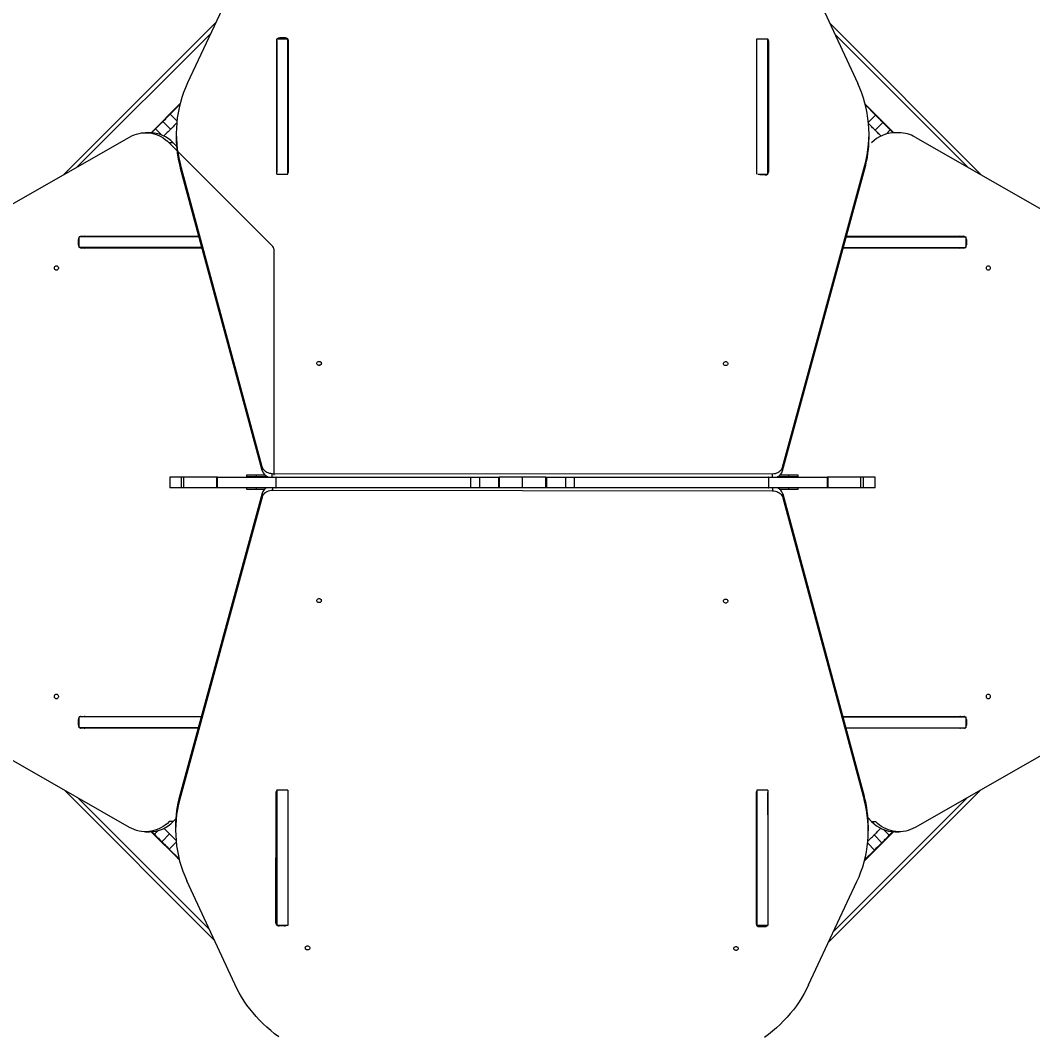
# Model space of a CAD drawing. Header units: millimetres. Extents: x -6332 to 8932, y -6739 to 7096.
# Drawn here: x 150 to 2093, y 2290 to 4236 of the extents above; entities that cross this region are included whole.
import ezdxf

# ---------------------------------------------------------------- set-up
doc = ezdxf.new("R2010")
doc.units = ezdxf.units.MM
for name, color, linetype in [('DIKOM_ОБЪЕКТ', 7, 'Continuous'), ('DIKOM_РАЗМЕР_ЗОНА', 7, 'Continuous'), ('DIKOM_РАЗМЕР_ОБЪЕКТА', 7, 'Continuous')]:
    doc.layers.add(name, color=color, linetype=linetype)
doc.styles.add('style1', font='arial.ttf', dxfattribs={"width": 0.8})
doc.dimstyles.new('1-50', dxfattribs={"dimtxt": 300, "dimasz": 200, "dimexe": 100, "dimexo": 0, "dimgap": 100, "dimtad": 1, "dimtxsty": 'style1', "dimcen": 200, "dimclrd": 7, "dimclre": 7, "dimclrt": 7, "dimadec": 1, "dimazin": 2, "dimtfac": 1, "dimtmove": 0, "dimatfit": 2, "dimfxl": 0, "dimlwd": 25, "dimlwe": 18, "dimarcsym": 0})

# ---------------------------------------------------------------- blocks, each defined once
blk = doc.blocks.new('*D9')
at = {"layer": 'Defpoints', "color": 0, "transparency": 16777216}
for p in [(777.2, 5594), (-4228.7, -3389.8), (7301.7, -3389.8)]:
    blk.add_point(p, dxfattribs=at)
at = {"layer": 'DIKOM_РАЗМЕР_ОБЪЕКТА', "color": 7, "lineweight": 18, "transparency": 16777216}
for p, q in [((777.2, 5594), (7401.7, 5594)), ((-4228.7, -3389.8), (7401.7, -3389.8))]:
    blk.add_line(p, q, dxfattribs=at)
at = {"layer": 'DIKOM_РАЗМЕР_ОБЪЕКТА', "color": 7, "lineweight": 25, "transparency": 16777216}
blk.add_line((7301.7, 5394), (7301.7, -3189.8), dxfattribs=at)
at = {"layer": 'DIKOM_РАЗМЕР_ОБЪЕКТА', "color": 7, "transparency": 16777216}
for points in [[(7268.4, 5394), (7335.1, 5394), (7301.7, 5594)], [(7268.4, -3189.8), (7335.1, -3189.8), (7301.7, -3389.8)]]:
    blk.add_solid(points, dxfattribs=at)
at = {"layer": 'DIKOM_РАЗМЕР_ОБЪЕКТА', "color": 7, "transparency": 16777216, "insert": (7048.6, 1153.7), "char_height": 300, "attachment_point": 5, "rotation": 90, "style": 'style1'}
blk.add_mtext('9000', dxfattribs=at)
blk = doc.blocks.new('*D10')
at = {"layer": 'Defpoints', "color": 0, "transparency": 16777216}
for p in [(4034.8, 3636.6), (-4490.8, -1960.5), (4034.8, -5533.4)]:
    blk.add_point(p, dxfattribs=at)
at = {"layer": 'DIKOM_РАЗМЕР_ОБЪЕКТА', "color": 7, "lineweight": 18, "transparency": 16777216}
for p, q in [((4034.8, 3636.6), (4034.8, -5633.4)), ((-4490.8, -1960.5), (-4490.8, -5633.4))]:
    blk.add_line(p, q, dxfattribs=at)
at = {"layer": 'DIKOM_РАЗМЕР_ОБЪЕКТА', "color": 7, "lineweight": 25, "transparency": 16777216}
blk.add_line((-4290.8, -5533.4), (3834.8, -5533.4), dxfattribs=at)
at = {"layer": 'DIKOM_РАЗМЕР_ОБЪЕКТА', "color": 7, "transparency": 16777216}
for points in [[(-4290.8, -5500.1), (-4290.8, -5566.7), (-4490.8, -5533.4)], [(3834.8, -5500.1), (3834.8, -5566.7), (4034.8, -5533.4)]]:
    blk.add_solid(points, dxfattribs=at)
at = {"layer": 'DIKOM_РАЗМЕР_ОБЪЕКТА', "color": 7, "transparency": 16777216, "insert": (308, -5280.2), "char_height": 300, "attachment_point": 5, "style": 'style1'}
blk.add_mtext('8500', dxfattribs=at)
blk = doc.blocks.new('*D11')
at = {"layer": 'Defpoints', "color": 0, "transparency": 16777216}
for p in [(1114.3, 7096.4), (-4349.6, -4627.3), (8831.8, -4627.3)]:
    blk.add_point(p, dxfattribs=at)
at = {"layer": 'DIKOM_РАЗМЕР_ЗОНА', "color": 7, "lineweight": 18, "transparency": 16777216}
for p, q in [((1114.3, 7096.4), (8931.8, 7096.4)), ((-4349.6, -4627.3), (8931.8, -4627.3))]:
    blk.add_line(p, q, dxfattribs=at)
at = {"layer": 'DIKOM_РАЗМЕР_ЗОНА', "color": 7, "lineweight": 25, "transparency": 16777216}
blk.add_line((8831.8, 6896.4), (8831.8, -4427.3), dxfattribs=at)
at = {"layer": 'DIKOM_РАЗМЕР_ЗОНА', "color": 7, "transparency": 16777216}
for points in [[(8798.4, 6896.4), (8865.1, 6896.4), (8831.8, 7096.4)], [(8798.4, -4427.3), (8865.1, -4427.3), (8831.8, -4627.3)]]:
    blk.add_solid(points, dxfattribs=at)
at = {"layer": 'DIKOM_РАЗМЕР_ЗОНА', "color": 7, "transparency": 16777216, "insert": (8578.6, 1308.2), "char_height": 300, "attachment_point": 5, "rotation": 90, "style": 'style1'}
blk.add_mtext('11750', dxfattribs=at)
blk = doc.blocks.new('*D12')
at = {"layer": 'Defpoints', "color": 0, "transparency": 16777216}
for p in [(6134.4, 3354.9), (-6332, -2644.9), (6134.4, -6639)]:
    blk.add_point(p, dxfattribs=at)
at = {"layer": 'DIKOM_РАЗМЕР_ЗОНА', "color": 7, "lineweight": 18, "transparency": 16777216}
for p, q in [((6134.4, 3354.9), (6134.4, -6739)), ((-6332, -2644.9), (-6332, -6739))]:
    blk.add_line(p, q, dxfattribs=at)
at = {"layer": 'DIKOM_РАЗМЕР_ЗОНА', "color": 7, "lineweight": 25, "transparency": 16777216}
blk.add_line((-6132, -6639), (5934.4, -6639), dxfattribs=at)
at = {"layer": 'DIKOM_РАЗМЕР_ЗОНА', "color": 7, "transparency": 16777216}
for points in [[(-6132, -6605.7), (-6132, -6672.3), (-6332, -6639)], [(5934.4, -6605.7), (5934.4, -6672.3), (6134.4, -6639)]]:
    blk.add_solid(points, dxfattribs=at)
at = {"layer": 'DIKOM_РАЗМЕР_ЗОНА', "color": 7, "transparency": 16777216, "insert": (-98.8, -6385.8), "char_height": 300, "attachment_point": 5, "style": 'style1'}
blk.add_mtext('12500', dxfattribs=at)

msp = doc.modelspace()

# ---------------------------------------------------------------- linework, layer by layer
at = {"layer": 'DIKOM_ОБЪЕКТ', "color": 7, "linetype": 'Continuous', "lineweight": 15}
for p, q in [((563.925, 4313.908), (471.465, 4115.759)), ((1664.826, 4313.249), (1756.97, 4114.935)), ((525.717, 4232.025), (233.229, 3939.537)), ((1994.108, 3939.54), (1703.384, 4230.264)), ((515.819, 4210.814), (259.59, 3954.584)), ((1967.747, 3954.587), (1713.203, 4209.132)), ((642.499, 4197.062), (642.283, 3945.049)), ((642.499, 4189.562), (642.29, 3944.809)), ((642.499, 4197.062), (642.615, 4198.076)), ((642.499, 4189.562), (642.499, 4197.062)), ((642.499, 4189.562), (642.615, 4190.576)), ((642.615, 4198.076), (642.67, 4198.291)), ((642.615, 4190.576), (642.67, 4190.791)), ((642.67, 4200.407), (663.67, 4200.407)), ((642.67, 3940.599), (642.67, 4200.407)), ((658.903, 4202.248), (648.503, 4202.254)), ((648.503, 4200.407), (648.503, 4202.254)), ((658.903, 4200.407), (658.903, 4202.248)), ((663.67, 3940.599), (663.67, 4200.407)), ((664.683, 3944.965), (664.899, 4197.048)), ((1563.284, 3944.389), (1563.499, 4196.472)), ((1563.29, 3944.208), (1563.499, 4188.972)), ((1563.499, 4196.472), (1563.616, 4197.485)), ((1563.499, 4188.972), (1563.499, 4196.472)), ((1563.499, 4188.972), (1563.616, 4189.985)), ((1563.616, 4197.485), (1563.67, 4197.698)), ((1563.616, 4189.985), (1563.67, 4190.198)), ((1563.67, 4200.407), (1584.67, 4200.407)), ((1563.67, 3940.599), (1563.67, 4200.407)), ((1584.67, 3941.557), (1584.67, 4200.407)), ((1585.899, 4196.457), (1585.684, 3944.444)), ((401.169, 4020.248), (457.128, 4076.207)), ((456.686, 4074.504), (438.078, 4055.896)), ((454.137, 4073.015), (454.27, 4073.151)), ((454.317, 4072.834), (454.137, 4073.015)), ((454.318, 4072.834), (454.137, 4073.015)), ((454.27, 4073.151), (454.668, 4073.552)), ((454.668, 4073.552), (455.326, 4074.213)), ((455.326, 4074.213), (456.235, 4075.125)), ((456.235, 4075.125), (457.061, 4075.954)), ((1771.304, 4075.115), (1826.169, 4020.249)), ((1771.369, 4074.864), (1771.726, 4074.507)), ((1791.218, 4053.988), (1771.723, 4073.482)), ((1771.726, 4074.507), (1772.875, 4073.355)), ((1772.875, 4073.355), (1773.784, 4072.443)), ((1773.784, 4072.443), (1774.441, 4071.783)), ((1774.441, 4071.783), (1774.838, 4071.383)), ((1774.97, 4071.248), (1774.789, 4071.068)), ((1774.838, 4071.383), (1774.97, 4071.248)), ((430.432, 4048.253), (428.816, 4046.639)), ((432.203, 4050.023), (430.432, 4048.253)), ((434.094, 4051.913), (432.203, 4050.023)), ((436.065, 4053.884), (434.094, 4051.913)), ((438.078, 4055.896), (436.065, 4053.884)), ((450.96, 4043.014), (438.078, 4055.896)), ((1777.543, 4040.313), (1791.218, 4053.988)), ((1793.23, 4051.975), (1791.218, 4053.988)), ((1795.201, 4050.004), (1793.23, 4051.975)), ((1797.09, 4048.113), (1795.201, 4050.004)), ((1798.86, 4046.342), (1797.09, 4048.113)), ((411.781, 4029.647), (409.769, 4027.635)), ((413.753, 4031.618), (411.781, 4029.647)), ((415.644, 4033.507), (413.753, 4031.618)), ((417.415, 4035.277), (415.644, 4033.507)), ((419.031, 4036.891), (417.415, 4035.277)), ((420.458, 4038.317), (419.031, 4036.891)), ((421.668, 4039.525), (420.458, 4038.317)), ((422.637, 4040.491), (421.668, 4039.525)), ((423.344, 4041.195), (422.637, 4040.491)), ((423.775, 4041.624), (423.344, 4041.195)), ((423.921, 4041.767), (423.775, 4041.624)), ((423.925, 4041.762), (423.921, 4041.767)), ((424.071, 4041.906), (423.925, 4041.762)), ((438.775, 4026.913), (423.925, 4041.762)), ((424.503, 4042.334), (424.071, 4041.906)), ((425.209, 4043.038), (424.503, 4042.334)), ((426.178, 4044.004), (425.209, 4043.038)), ((427.388, 4045.213), (426.178, 4044.004)), ((428.816, 4046.639), (427.388, 4045.213)), ((440.059, 4028.189), (439.352, 4027.485)), ((441.027, 4029.155), (440.059, 4028.189)), ((442.238, 4030.364), (441.027, 4029.155)), ((443.665, 4031.789), (442.238, 4030.364)), ((445.281, 4033.403), (443.665, 4031.789)), ((447.052, 4035.173), (445.281, 4033.403)), ((448.943, 4037.063), (447.052, 4035.173)), ((450.522, 4038.642), (448.943, 4037.063)), ((1778.381, 4037.126), (1777.786, 4037.72)), ((1780.352, 4035.154), (1778.381, 4037.126)), ((1782.241, 4033.264), (1780.352, 4035.154)), ((1784.011, 4031.493), (1782.241, 4033.264)), ((1785.625, 4029.877), (1784.011, 4031.493)), ((1787.051, 4028.449), (1785.625, 4029.877)), ((1788.259, 4027.239), (1787.051, 4028.449)), ((1790.496, 4024.982), (1805.345, 4039.831)), ((1800.475, 4044.726), (1798.86, 4046.342)), ((1801.9, 4043.299), (1800.475, 4044.726)), ((1803.108, 4042.088), (1801.9, 4043.299)), ((1804.074, 4041.12), (1803.108, 4042.088)), ((1804.779, 4040.413), (1804.074, 4041.12)), ((1805.207, 4039.982), (1804.779, 4040.413)), ((1805.35, 4039.836), (1805.207, 4039.982)), ((1805.345, 4039.831), (1805.35, 4039.836)), ((1805.489, 4039.685), (1805.345, 4039.831)), ((1805.917, 4039.254), (1805.489, 4039.685)), ((1806.621, 4038.547), (1805.917, 4039.254)), ((1807.588, 4037.579), (1806.621, 4038.547)), ((1808.796, 4036.368), (1807.588, 4037.579)), ((1810.222, 4034.941), (1808.796, 4036.368)), ((1811.836, 4033.325), (1810.222, 4034.941)), ((1813.606, 4031.554), (1811.836, 4033.325)), ((1815.496, 4029.663), (1813.606, 4031.554)), ((1817.467, 4027.691), (1815.496, 4029.663)), ((103.474, 3865.471), (360.222, 4012.027)), ((360.222, 4012.027), (364.577, 4014.3)), ((364.577, 4014.3), (369.056, 4016.221)), ((369.056, 4016.221), (373.64, 4017.781)), ((373.64, 4017.781), (378.306, 4018.973)), ((378.306, 4018.973), (383.032, 4019.79)), ((383.032, 4019.79), (387.796, 4020.229)), ((387.796, 4020.229), (392.575, 4020.288)), ((398.424, 4020.311), (390.924, 4020.311)), ((392.575, 4020.288), (397.345, 4019.967)), ((397.345, 4019.967), (402.085, 4019.266)), ((402.085, 4019.266), (406.773, 4018.19)), ((409.769, 4027.635), (402.319, 4020.185)), ((406.773, 4018.19), (411.384, 4016.743)), ((421.773, 4015.631), (409.769, 4027.635)), ((411.384, 4016.743), (415.898, 4014.933)), ((415.898, 4014.933), (420.294, 4012.767)), ((420.294, 4012.767), (424.55, 4010.257)), ((424.55, 4010.257), (428.646, 4007.414)), ((426.631, 4014.798), (425.689, 4013.856)), ((428.602, 4016.768), (426.631, 4014.798)), ((430.493, 4018.658), (428.602, 4016.768)), ((432.264, 4020.428), (430.493, 4018.658)), ((433.88, 4022.042), (432.264, 4020.428)), ((435.307, 4023.468), (433.88, 4022.042)), ((436.518, 4024.676), (435.307, 4023.468)), ((437.486, 4025.642), (436.518, 4024.676)), ((438.193, 4026.346), (437.486, 4025.642)), ((438.624, 4026.774), (438.193, 4026.346)), ((438.77, 4026.918), (438.624, 4026.774)), ((438.921, 4027.057), (438.775, 4026.913)), ((439.352, 4027.485), (438.921, 4027.057)), ((449.612, 4018.417), (449.612, 4010.917)), ((1778.656, 4010.449), (1778.656, 4017.95)), ((1789.225, 4026.27), (1788.259, 4027.239)), ((1789.929, 4025.564), (1789.225, 4026.27)), ((1790.358, 4025.133), (1789.929, 4025.564)), ((1790.501, 4024.987), (1790.358, 4025.133)), ((1790.64, 4024.836), (1790.496, 4024.982)), ((1791.068, 4024.405), (1790.64, 4024.836)), ((1791.772, 4023.698), (1791.068, 4024.405)), ((1792.738, 4022.729), (1791.772, 4023.698)), ((1793.947, 4021.519), (1792.738, 4022.729)), ((1795.372, 4020.092), (1793.947, 4021.519)), ((1796.987, 4018.476), (1795.372, 4020.092)), ((1798.757, 4016.705), (1796.987, 4018.476)), ((1800.646, 4014.814), (1798.757, 4016.705)), ((1801.619, 4013.841), (1800.646, 4014.814)), ((1811.562, 4017.762), (1819.479, 4025.679)), ((1819.479, 4025.679), (1817.467, 4027.691)), ((1824.975, 4020.183), (1819.479, 4025.679)), ((1836.415, 4020.312), (1828.916, 4020.312)), ((1867.118, 4012.028), (2123.866, 3865.473)), ((428.646, 4007.414), (432.562, 4004.252)), ((432.562, 4004.252), (436.28, 4000.785)), ((436.28, 4000.785), (634.813, 3802.252)), ((443.78, 4000.785), (436.28, 4000.785)), ((443.78, 4000.785), (450.223, 3994.342)), ((614.372, 3379.582), (457.527, 3959.131)), ((457.527, 3951.631), (457.527, 3959.131)), ((614.372, 3372.082), (457.527, 3951.631)), ((1612.804, 3378.943), (1770.639, 3958.289)), ((1612.804, 3371.442), (1770.639, 3950.789)), ((1770.639, 3950.789), (1770.639, 3958.289)), ((642.398, 3944.035), (642.283, 3945.049)), ((642.67, 3943.21), (642.398, 3944.035)), ((642.67, 3940.599), (663.67, 3940.599)), ((1563.412, 3943.385), (1563.284, 3944.389)), ((1563.67, 3942.62), (1563.412, 3943.385)), ((1565.26, 3940.599), (1583.715, 3940.599)), ((1579.679, 3939.251), (1569.279, 3939.258)), ((261.818, 3805.152), (261.818, 3815.552)), ((263.117, 3815.552), (261.818, 3815.552)), ((263.117, 3799.852), (263.117, 3820.852)), ((492.92, 3820.852), (263.117, 3820.852)), ((267.014, 3821.552), (492.731, 3821.552)), ((1735.24, 3820.853), (1964.223, 3820.853)), ((1735.431, 3821.553), (1960.326, 3821.553)), ((1964.223, 3820.853), (1964.223, 3799.853)), ((1964.223, 3815.553), (1965.522, 3815.553)), ((1965.522, 3815.553), (1965.522, 3805.153)), ((263.117, 3805.152), (261.818, 3805.152)), ((498.603, 3799.852), (263.117, 3799.852)), ((498.793, 3799.152), (267.014, 3799.152)), ((636.608, 3797.717), (636.608, 3363.353)), ((1960.326, 3799.153), (1729.328, 3799.153)), ((1729.519, 3799.853), (1964.223, 3799.853)), ((1964.223, 3805.153), (1965.522, 3805.153)), ((216.044, 3761.478), (216.349, 3762.68)), ((216.044, 3760.226), (216.044, 3761.478)), ((216.349, 3759.025), (216.044, 3760.226)), ((216.349, 3762.68), (216.936, 3763.734)), ((216.936, 3757.971), (216.349, 3759.025)), ((216.936, 3763.734), (217.755, 3764.554)), ((217.755, 3757.151), (216.936, 3757.971)), ((217.755, 3764.554), (218.742, 3765.074)), ((218.742, 3756.63), (217.755, 3757.151)), ((218.742, 3765.074), (219.815, 3765.253)), ((219.815, 3756.453), (218.742, 3756.63)), ((219.815, 3765.253), (220.889, 3765.074)), ((220.889, 3756.63), (219.815, 3756.453)), ((220.889, 3765.074), (221.876, 3764.554)), ((221.876, 3757.151), (220.889, 3756.63)), ((221.876, 3764.554), (222.695, 3763.734)), ((222.695, 3757.971), (221.876, 3757.151)), ((222.695, 3763.734), (223.282, 3762.68)), ((223.282, 3759.025), (222.695, 3757.971)), ((223.282, 3762.68), (223.587, 3761.478)), ((223.587, 3760.226), (223.282, 3759.025)), ((223.587, 3761.478), (223.587, 3760.226)), ((2003.753, 3761.479), (2004.058, 3762.681)), ((2003.753, 3760.227), (2003.753, 3761.479)), ((2004.058, 3759.025), (2003.753, 3760.227)), ((2004.058, 3762.681), (2004.644, 3763.734)), ((2004.644, 3757.971), (2004.058, 3759.025)), ((2004.644, 3763.734), (2005.464, 3764.555)), ((2005.464, 3757.151), (2004.644, 3757.971)), ((2005.464, 3764.555), (2006.451, 3765.075)), ((2006.451, 3756.631), (2005.464, 3757.151)), ((2006.451, 3765.075), (2007.524, 3765.253)), ((2007.524, 3756.453), (2006.451, 3756.631)), ((2007.524, 3765.253), (2008.598, 3765.075)), ((2008.598, 3756.631), (2007.524, 3756.453)), ((2008.598, 3765.075), (2009.584, 3764.555)), ((2009.584, 3757.151), (2008.598, 3756.631)), ((2009.584, 3764.555), (2010.404, 3763.734)), ((2010.404, 3757.971), (2009.584, 3757.151)), ((2010.404, 3763.734), (2010.991, 3762.681)), ((2010.991, 3759.025), (2010.404, 3757.971)), ((2010.991, 3762.681), (2011.296, 3761.479)), ((2011.296, 3760.227), (2010.991, 3759.025)), ((2011.296, 3761.479), (2011.296, 3760.227)), ((719.97, 3579.912), (720.791, 3580.731)), ((720.791, 3580.731), (721.845, 3581.317)), ((721.845, 3581.317), (723.047, 3581.621)), ((723.047, 3581.621), (724.299, 3581.621)), ((724.299, 3581.621), (725.501, 3581.314)), ((725.501, 3581.314), (726.554, 3580.727)), ((726.554, 3580.727), (727.373, 3579.907)), ((1500.791, 3580.231), (1501.845, 3580.817)), ((1501.845, 3580.817), (1503.047, 3581.121)), ((1503.047, 3581.121), (1504.299, 3581.121)), ((1504.299, 3581.121), (1505.5, 3580.814)), ((1505.5, 3580.814), (1506.554, 3580.227)), ((719.27, 3577.852), (719.449, 3578.926)), ((719.447, 3576.778), (719.27, 3577.852)), ((719.967, 3575.791), (719.447, 3576.778)), ((719.449, 3578.926), (719.97, 3579.912)), ((720.786, 3574.971), (719.967, 3575.791)), ((721.839, 3574.384), (720.786, 3574.971)), ((723.041, 3574.078), (721.839, 3574.384)), ((724.293, 3574.077), (723.041, 3574.078)), ((725.495, 3574.382), (724.293, 3574.077)), ((726.549, 3574.967), (725.495, 3574.382)), ((727.37, 3575.787), (726.549, 3574.967)), ((727.891, 3576.773), (727.37, 3575.787)), ((727.373, 3579.907), (727.893, 3578.92)), ((728.07, 3577.847), (727.891, 3576.773)), ((727.893, 3578.92), (728.07, 3577.847)), ((1499.27, 3577.352), (1499.449, 3578.425)), ((1499.447, 3576.278), (1499.27, 3577.352)), ((1499.967, 3575.292), (1499.447, 3576.278)), ((1499.449, 3578.425), (1499.97, 3579.412)), ((1500.786, 3574.472), (1499.967, 3575.292)), ((1499.97, 3579.412), (1500.791, 3580.231)), ((1501.839, 3573.884), (1500.786, 3574.472)), ((1503.04, 3573.578), (1501.839, 3573.884)), ((1504.292, 3573.577), (1503.04, 3573.578)), ((1505.495, 3573.882), (1504.292, 3573.577)), ((1506.549, 3574.468), (1505.495, 3573.882)), ((1507.369, 3575.287), (1506.549, 3574.468)), ((1506.554, 3580.227), (1507.373, 3579.407)), ((1507.891, 3576.273), (1507.369, 3575.287)), ((1507.373, 3579.407), (1507.893, 3578.42)), ((1508.069, 3577.346), (1507.891, 3576.273)), ((1507.893, 3578.42), (1508.069, 3577.346)), ((614.372, 3372.082), (614.372, 3379.582)), ((615.156, 3377.365), (614.372, 3379.582)), ((616.275, 3375.258), (615.156, 3377.365)), ((617.709, 3373.3), (616.275, 3375.258)), ((619.433, 3371.525), (617.709, 3373.3)), ((621.414, 3369.966), (619.433, 3371.525)), ((623.619, 3368.65), (621.414, 3369.966)), ((626.007, 3367.6), (623.619, 3368.65)), ((628.535, 3366.836), (626.007, 3367.6)), ((631.158, 3366.371), (628.535, 3366.836)), ((1601.149, 3366.975), (1598.62, 3366.214)), ((1603.538, 3368.021), (1601.149, 3366.975)), ((1605.745, 3369.335), (1603.538, 3368.021)), ((1607.729, 3370.892), (1605.745, 3369.335)), ((1609.456, 3372.664), (1607.729, 3370.892)), ((1610.893, 3374.621), (1609.456, 3372.664)), ((1612.016, 3376.726), (1610.893, 3374.621)), ((1612.804, 3378.943), (1612.016, 3376.726)), ((1612.804, 3371.442), (1612.804, 3378.943)), ((437.198, 3359.853), (437.198, 3338.853)), ((459.429, 3359.853), (437.198, 3359.853)), ((459.429, 3338.853), (459.429, 3359.853)), ((464.088, 3359.853), (459.429, 3359.853)), ((464.088, 3338.853), (464.088, 3359.853)), ((527.249, 3359.853), (464.088, 3359.853)), ((527.249, 3338.853), (527.249, 3359.853)), ((528.718, 3359.853), (527.249, 3359.853)), ((528.718, 3338.853), (528.718, 3359.853)), ((528.718, 3359.853), (640.827, 3359.853)), ((584.67, 3363.353), (584.67, 3360.353)), ((602.67, 3363.353), (584.67, 3363.353)), ((602.67, 3360.353), (584.67, 3360.353)), ((602.67, 3363.353), (602.67, 3360.353)), ((620.222, 3363.353), (602.67, 3363.353)), ((625.353, 3360.353), (602.67, 3360.353)), ((633.83, 3366.214), (631.158, 3366.371)), ((1593.324, 3365.599), (633.83, 3366.214)), ((633.83, 3359.853), (633.83, 3366.214)), ((640.827, 3359.853), (640.827, 3338.853)), ((641.271, 3359.853), (640.827, 3359.853)), ((641.271, 3338.853), (641.271, 3359.853)), ((641.271, 3359.853), (1014.14, 3359.853)), ((1014.14, 3359.853), (1014.14, 3338.853)), ((1014.14, 3359.853), (1031.23, 3359.853)), ((1031.23, 3359.853), (1031.23, 3338.853)), ((1031.23, 3359.853), (1067.714, 3359.853)), ((1067.714, 3359.853), (1067.714, 3338.853)), ((1067.714, 3359.853), (1068.875, 3359.853)), ((1068.875, 3359.853), (1068.875, 3338.853)), ((1113.67, 3359.853), (1068.875, 3359.853)), ((1113.67, 3338.853), (1113.67, 3359.853)), ((1158.465, 3359.853), (1113.67, 3359.853)), ((1158.465, 3338.853), (1158.465, 3359.853)), ((1158.465, 3359.853), (1159.626, 3359.853)), ((1159.626, 3359.853), (1159.626, 3338.853)), ((1159.626, 3359.853), (1196.11, 3359.853)), ((1196.11, 3359.853), (1196.11, 3338.853)), ((1196.11, 3359.853), (1213.2, 3359.853)), ((1213.2, 3359.853), (1213.2, 3338.853)), ((1213.2, 3359.853), (1586.07, 3359.853)), ((1586.07, 3359.853), (1586.07, 3338.853)), ((1586.513, 3359.853), (1586.07, 3359.853)), ((1586.513, 3338.853), (1586.513, 3359.853)), ((1586.513, 3359.853), (1698.622, 3359.853)), ((1595.995, 3365.753), (1593.324, 3365.599)), ((1593.324, 3359.853), (1593.324, 3365.599)), ((1598.62, 3366.214), (1595.995, 3365.753)), ((1624.67, 3360.353), (1603.204, 3360.353)), ((1624.67, 3363.353), (1607.686, 3363.353)), ((1624.67, 3360.353), (1624.67, 3363.353)), ((1642.67, 3363.353), (1624.67, 3363.353)), ((1642.67, 3360.353), (1624.67, 3360.353)), ((1642.67, 3360.353), (1642.67, 3363.353)), ((1698.622, 3359.853), (1698.622, 3338.853)), ((1700.091, 3359.853), (1698.622, 3359.853)), ((1700.091, 3338.853), (1700.091, 3359.853)), ((1763.252, 3359.853), (1700.091, 3359.853)), ((1763.252, 3338.853), (1763.252, 3359.853)), ((1767.911, 3359.853), (1763.252, 3359.853)), ((1767.911, 3338.853), (1767.911, 3359.853)), ((1790.142, 3359.853), (1767.911, 3359.853)), ((1790.142, 3338.853), (1790.142, 3359.853)), ((459.429, 3338.853), (437.198, 3338.853)), ((614.706, 3328.833), (456.376, 2749.588)), ((464.088, 3338.853), (459.429, 3338.853)), ((527.249, 3338.853), (464.088, 3338.853)), ((528.718, 3338.853), (527.249, 3338.853)), ((640.827, 3338.853), (528.718, 3338.853)), ((584.67, 3338.853), (584.67, 3336.353)), ((584.67, 3336.353), (602.67, 3336.353)), ((602.67, 3338.853), (602.67, 3336.353)), ((602.67, 3336.353), (619.222, 3336.353)), ((614.706, 3328.833), (614.706, 3321.333)), ((616.62, 3325.654), (618.06, 3327.609)), ((618.06, 3327.609), (619.787, 3329.381)), ((619.787, 3329.381), (621.773, 3330.936)), ((621.773, 3330.936), (623.981, 3332.249)), ((623.981, 3332.249), (626.371, 3333.293)), ((626.371, 3333.293), (628.901, 3334.053)), ((628.901, 3334.053), (631.526, 3334.512)), ((631.526, 3334.512), (634.198, 3334.664)), ((634.198, 3338.853), (634.198, 3334.664)), ((634.198, 3334.664), (1593.691, 3333.434)), ((640.827, 3338.853), (641.271, 3338.853)), ((1014.14, 3338.853), (641.271, 3338.853)), ((1031.23, 3338.853), (1014.14, 3338.853)), ((1067.714, 3338.853), (1031.23, 3338.853)), ((1068.875, 3338.853), (1067.714, 3338.853)), ((1113.67, 3338.853), (1068.875, 3338.853)), ((1158.465, 3338.853), (1113.67, 3338.853)), ((1159.626, 3338.853), (1158.465, 3338.853)), ((1196.11, 3338.853), (1159.626, 3338.853)), ((1213.2, 3338.853), (1196.11, 3338.853)), ((1586.07, 3338.853), (1213.2, 3338.853)), ((1586.07, 3338.853), (1586.513, 3338.853)), ((1698.622, 3338.853), (1586.513, 3338.853)), ((1593.691, 3338.853), (1593.691, 3333.434)), ((1593.691, 3333.434), (1596.363, 3333.275)), ((1596.363, 3333.275), (1598.986, 3332.809)), ((1598.986, 3332.809), (1601.513, 3332.043)), ((1601.513, 3332.043), (1603.9, 3330.992)), ((1603.9, 3330.992), (1606.103, 3329.674)), ((1606.103, 3329.674), (1608.083, 3328.114)), ((1607.212, 3336.353), (1624.67, 3336.353)), ((1608.083, 3328.114), (1609.805, 3326.338)), ((1613.137, 3327.553), (1613.137, 3320.053)), ((1613.137, 3327.553), (1769.487, 2747.904)), ((1624.67, 3336.353), (1624.67, 3338.853)), ((1624.67, 3336.353), (1642.67, 3336.353)), ((1642.67, 3336.353), (1642.67, 3338.853)), ((1700.091, 3338.853), (1698.622, 3338.853)), ((1763.252, 3338.853), (1700.091, 3338.853)), ((1767.911, 3338.853), (1763.252, 3338.853)), ((1790.142, 3338.853), (1767.911, 3338.853)), ((614.706, 3321.333), (456.376, 2742.088)), ((614.706, 3321.333), (615.496, 3323.549)), ((615.496, 3323.549), (616.62, 3325.654)), ((1609.805, 3326.338), (1611.237, 3324.379)), ((1611.237, 3324.379), (1612.355, 3322.271)), ((1612.355, 3322.271), (1613.137, 3320.053)), ((1613.137, 3320.053), (1769.487, 2740.404)), ((719.271, 3122.862), (719.451, 3123.936)), ((719.447, 3121.789), (719.271, 3122.862)), ((719.966, 3120.801), (719.447, 3121.789)), ((719.451, 3123.936), (719.973, 3124.921)), ((720.784, 3119.98), (719.966, 3120.801)), ((719.973, 3124.921), (720.794, 3125.74)), ((721.837, 3119.393), (720.784, 3119.98)), ((720.794, 3125.74), (721.849, 3126.325)), ((723.038, 3119.086), (721.837, 3119.393)), ((721.849, 3126.325), (723.051, 3126.629)), ((724.291, 3119.084), (723.038, 3119.086)), ((723.051, 3126.629), (724.303, 3126.627)), ((725.493, 3119.388), (724.291, 3119.084)), ((724.303, 3126.627), (725.505, 3126.32)), ((726.547, 3119.973), (725.493, 3119.388)), ((725.505, 3126.32), (726.557, 3125.732)), ((727.369, 3120.791), (726.547, 3119.973)), ((726.557, 3125.732), (727.376, 3124.912)), ((727.891, 3121.778), (727.369, 3120.791)), ((727.376, 3124.912), (727.894, 3123.925)), ((728.071, 3122.851), (727.891, 3121.778)), ((727.894, 3123.925), (728.071, 3122.851)), ((1499.27, 3121.862), (1499.45, 3122.935)), ((1499.446, 3120.789), (1499.27, 3121.862)), ((1499.965, 3119.801), (1499.446, 3120.789)), ((1499.45, 3122.935), (1499.972, 3123.921)), ((1500.783, 3118.98), (1499.965, 3119.801)), ((1499.972, 3123.921), (1500.793, 3124.74)), ((1501.836, 3118.393), (1500.783, 3118.98)), ((1500.793, 3124.74), (1501.848, 3125.325)), ((1503.037, 3118.085), (1501.836, 3118.393)), ((1501.848, 3125.325), (1503.05, 3125.629)), ((1504.29, 3118.084), (1503.037, 3118.085)), ((1503.05, 3125.629), (1504.302, 3125.628)), ((1505.492, 3118.388), (1504.29, 3118.084)), ((1504.302, 3125.628), (1505.504, 3125.32)), ((1506.546, 3118.973), (1505.492, 3118.388)), ((1505.504, 3125.32), (1506.556, 3124.733)), ((1507.368, 3119.792), (1506.546, 3118.973)), ((1506.556, 3124.733), (1507.375, 3123.912)), ((1507.89, 3120.778), (1507.368, 3119.792)), ((1507.375, 3123.912), (1507.893, 3122.925)), ((1508.07, 3121.851), (1507.89, 3120.778)), ((1507.893, 3122.925), (1508.07, 3121.851)), ((216.044, 2939.478), (216.349, 2940.68)), ((216.044, 2938.226), (216.044, 2939.478)), ((216.349, 2940.68), (216.936, 2941.734)), ((216.936, 2941.734), (217.755, 2942.554)), ((217.755, 2942.554), (218.742, 2943.074)), ((218.742, 2943.074), (219.815, 2943.253)), ((219.815, 2943.253), (220.889, 2943.074)), ((220.889, 2943.074), (221.876, 2942.554)), ((221.876, 2942.554), (222.695, 2941.734)), ((222.695, 2941.734), (223.282, 2940.68)), ((223.282, 2940.68), (223.587, 2939.478)), ((223.587, 2939.478), (223.587, 2938.226)), ((2003.753, 2939.479), (2004.058, 2940.681)), ((2003.753, 2938.227), (2003.753, 2939.479)), ((2004.058, 2940.681), (2004.644, 2941.734)), ((2004.644, 2941.734), (2005.464, 2942.555)), ((2005.464, 2942.555), (2006.451, 2943.075)), ((2006.451, 2943.075), (2007.524, 2943.253)), ((2007.524, 2943.253), (2008.598, 2943.075)), ((2008.598, 2943.075), (2009.584, 2942.555)), ((2009.584, 2942.555), (2010.404, 2941.734)), ((2010.404, 2941.734), (2010.991, 2940.681)), ((2010.991, 2940.681), (2011.296, 2939.479)), ((2011.296, 2939.479), (2011.296, 2938.227)), ((216.349, 2937.025), (216.044, 2938.226)), ((216.936, 2935.971), (216.349, 2937.025)), ((217.755, 2935.151), (216.936, 2935.971)), ((218.742, 2934.63), (217.755, 2935.151)), ((219.815, 2934.453), (218.742, 2934.63)), ((220.889, 2934.63), (219.815, 2934.453)), ((221.876, 2935.151), (220.889, 2934.63)), ((222.695, 2935.971), (221.876, 2935.151)), ((223.282, 2937.025), (222.695, 2935.971)), ((223.587, 2938.226), (223.282, 2937.025)), ((2004.058, 2937.025), (2003.753, 2938.227)), ((2004.644, 2935.971), (2004.058, 2937.025)), ((2005.464, 2935.152), (2004.644, 2935.971)), ((2006.451, 2934.631), (2005.464, 2935.152)), ((2007.524, 2934.453), (2006.451, 2934.631)), ((2008.598, 2934.631), (2007.524, 2934.453)), ((2009.584, 2935.152), (2008.598, 2934.631)), ((2010.404, 2935.971), (2009.584, 2935.152)), ((2010.991, 2937.025), (2010.404, 2935.971)), ((2011.296, 2938.227), (2010.991, 2937.025)), ((263.117, 2878.852), (263.117, 2899.852)), ((497.449, 2899.852), (263.117, 2899.852)), ((267.014, 2900.552), (497.64, 2900.552)), ((1728.312, 2900.553), (1960.326, 2900.553)), ((1728.501, 2899.853), (1964.223, 2899.853)), ((1964.223, 2899.853), (1964.223, 2878.853)), ((261.818, 2884.152), (261.818, 2894.552)), ((263.117, 2894.552), (261.818, 2894.552)), ((263.117, 2884.152), (261.818, 2884.152)), ((1964.223, 2894.553), (1965.522, 2894.553)), ((1964.223, 2884.153), (1965.522, 2884.153)), ((1965.522, 2894.553), (1965.522, 2884.153)), ((491.708, 2878.852), (263.117, 2878.852)), ((491.517, 2878.152), (267.014, 2878.152)), ((1734.166, 2878.853), (1964.223, 2878.853)), ((1960.326, 2878.153), (1734.354, 2878.153)), ((360.222, 2687.677), (103.474, 2834.232)), ((2123.866, 2834.234), (1867.118, 2687.679)), ((234.323, 2759.542), (523.055, 2470.81)), ((260.684, 2744.495), (513.276, 2491.903)), ((456.376, 2749.588), (456.376, 2742.088)), ((640.912, 2503.801), (641.343, 2755.815)), ((663.67, 2759.107), (642.67, 2759.107)), ((642.67, 2759.107), (642.67, 2499.299)), ((663.67, 2759.107), (663.67, 2499.299)), ((663.67, 2756.603), (663.743, 2755.855)), ((663.731, 2756.132), (663.67, 2720.709)), ((663.743, 2755.855), (663.67, 2713.209)), ((1562.343, 2754.703), (1561.912, 2502.621)), ((1584.67, 2759.107), (1563.67, 2759.107)), ((1563.67, 2759.107), (1563.67, 2499.299)), ((1584.67, 2759.107), (1584.67, 2499.299)), ((1584.67, 2755.419), (1584.742, 2754.605)), ((1584.67, 2719.547), (1584.731, 2754.944)), ((1584.67, 2712.047), (1584.742, 2754.605)), ((1701.095, 2467.62), (1993.02, 2759.545)), ((1711.032, 2488.871), (1966.659, 2744.498)), ((1769.487, 2747.904), (1769.487, 2740.404)), ((1783.56, 2698.92), (1776.711, 2705.769)), ((364.577, 2685.404), (360.222, 2687.677)), ((369.056, 2683.483), (364.577, 2685.404)), ((420.294, 2686.937), (415.898, 2684.772)), ((424.55, 2689.447), (420.294, 2686.937)), ((428.646, 2692.29), (424.55, 2689.447)), ((426.034, 2686.02), (426.693, 2685.36)), ((426.693, 2685.36), (428.583, 2683.469)), ((432.562, 2695.452), (428.646, 2692.29)), ((436.28, 2698.919), (432.562, 2695.452)), ((443.78, 2698.919), (436.28, 2698.919)), ((448.753, 2703.891), (443.78, 2698.919)), ((448.308, 2689.741), (448.308, 2682.241)), ((1777.351, 2681.306), (1777.351, 2688.806)), ((1783.56, 2698.92), (1791.06, 2698.92)), ((1794.778, 2695.454), (1791.06, 2698.92)), ((1798.694, 2692.291), (1794.778, 2695.454)), ((1802.79, 2689.448), (1798.694, 2692.291)), ((1798.737, 2683.405), (1800.709, 2685.376)), ((1800.709, 2685.376), (1801.338, 2686.005)), ((1807.046, 2686.938), (1802.79, 2689.448)), ((1811.441, 2684.773), (1807.046, 2686.938)), ((1862.763, 2685.405), (1858.283, 2683.484)), ((1867.118, 2687.679), (1862.763, 2685.405)), ((373.64, 2681.922), (369.056, 2683.483)), ((378.306, 2680.731), (373.64, 2681.922)), ((383.032, 2679.914), (378.306, 2680.731)), ((387.796, 2679.474), (383.032, 2679.914)), ((392.575, 2679.416), (387.796, 2679.474)), ((390.924, 2679.393), (398.424, 2679.393)), ((397.345, 2679.737), (392.575, 2679.416)), ((402.085, 2680.438), (397.345, 2679.737)), ((455.534, 2625.561), (401.617, 2679.478)), ((406.773, 2681.514), (402.085, 2680.438)), ((402.803, 2679.553), (407.861, 2674.495)), ((411.384, 2682.961), (406.773, 2681.514)), ((415.115, 2681.749), (407.861, 2674.495)), ((407.861, 2674.495), (409.873, 2672.482)), ((409.873, 2672.482), (411.844, 2670.511)), ((415.898, 2684.772), (411.384, 2682.961)), ((411.844, 2670.511), (413.734, 2668.62)), ((413.734, 2668.62), (415.504, 2666.849)), ((415.504, 2666.849), (417.118, 2665.233)), ((436.843, 2675.191), (421.994, 2660.342)), ((428.583, 2683.469), (430.353, 2681.698)), ((430.353, 2681.698), (431.967, 2680.082)), ((431.967, 2680.082), (433.393, 2678.654)), ((433.393, 2678.654), (434.601, 2677.444)), ((434.601, 2677.444), (435.567, 2676.476)), ((435.567, 2676.476), (436.272, 2675.768)), ((436.272, 2675.768), (436.7, 2675.338)), ((436.7, 2675.338), (436.843, 2675.191)), ((436.839, 2675.187), (436.982, 2675.041)), ((436.982, 2675.041), (437.411, 2674.61)), ((437.411, 2674.61), (438.115, 2673.903)), ((438.115, 2673.903), (439.081, 2672.935)), ((439.081, 2672.935), (440.289, 2671.724)), ((440.289, 2671.724), (441.715, 2670.297)), ((441.715, 2670.297), (443.329, 2668.681)), ((443.329, 2668.681), (445.099, 2666.91)), ((445.099, 2666.91), (446.988, 2665.019)), ((1825.725, 2679.479), (1769.862, 2623.617)), ((1780.288, 2665), (1782.059, 2666.77)), ((1782.059, 2666.77), (1783.675, 2668.384)), ((1783.675, 2668.384), (1785.102, 2669.81)), ((1785.102, 2669.81), (1786.313, 2671.018)), ((1786.313, 2671.018), (1787.281, 2671.984)), ((1787.281, 2671.984), (1787.988, 2672.689)), ((1787.988, 2672.689), (1788.419, 2673.117)), ((1788.419, 2673.117), (1788.565, 2673.26)), ((1788.565, 2673.26), (1803.414, 2658.411)), ((1788.57, 2673.255), (1788.716, 2673.399)), ((1788.716, 2673.399), (1789.147, 2673.828)), ((1789.147, 2673.828), (1789.854, 2674.532)), ((1789.854, 2674.532), (1790.822, 2675.498)), ((1790.822, 2675.498), (1792.032, 2676.706)), ((1792.032, 2676.706), (1793.46, 2678.132)), ((1793.46, 2678.132), (1795.076, 2679.746)), ((1795.076, 2679.746), (1796.847, 2681.516)), ((1796.847, 2681.516), (1798.737, 2683.405)), ((1806.355, 2683.755), (1817.571, 2672.539)), ((1809.925, 2664.897), (1811.696, 2666.667)), ((1815.956, 2682.962), (1811.441, 2684.773)), ((1811.696, 2666.667), (1813.587, 2668.556)), ((1813.587, 2668.556), (1815.558, 2670.527)), ((1815.558, 2670.527), (1817.571, 2672.539)), ((1820.567, 2681.516), (1815.956, 2682.962)), ((1817.571, 2672.539), (1824.583, 2679.551)), ((1825.254, 2680.44), (1820.567, 2681.516)), ((1829.995, 2679.739), (1825.254, 2680.44)), ((1828.916, 2679.394), (1836.415, 2679.394)), ((1834.765, 2679.417), (1829.995, 2679.739)), ((1839.544, 2679.476), (1834.765, 2679.417)), ((1844.307, 2679.915), (1839.544, 2679.476)), ((1849.033, 2680.732), (1844.307, 2679.915)), ((1853.7, 2681.924), (1849.033, 2680.732)), ((1858.283, 2683.484), (1853.7, 2681.924)), ((417.118, 2665.233), (418.544, 2663.805)), ((418.544, 2663.805), (419.752, 2662.595)), ((419.752, 2662.595), (420.718, 2661.626)), ((420.718, 2661.626), (421.422, 2660.919)), ((421.422, 2660.919), (421.851, 2660.489)), ((421.851, 2660.489), (421.994, 2660.342)), ((421.994, 2660.342), (421.99, 2660.337)), ((421.99, 2660.337), (422.133, 2660.192)), ((422.133, 2660.192), (422.561, 2659.761)), ((422.561, 2659.761), (423.266, 2659.054)), ((423.266, 2659.054), (424.232, 2658.085)), ((424.232, 2658.085), (425.44, 2656.875)), ((425.44, 2656.875), (426.866, 2655.448)), ((426.866, 2655.448), (428.48, 2653.832)), ((428.48, 2653.832), (430.249, 2652.061)), ((430.249, 2652.061), (432.139, 2650.17)), ((432.139, 2650.17), (434.11, 2648.199)), ((434.11, 2648.199), (436.122, 2646.186)), ((449.457, 2659.521), (436.122, 2646.186)), ((446.988, 2665.019), (448.959, 2663.048)), ((448.959, 2663.048), (449.143, 2662.864)), ((1776.084, 2657.455), (1789.262, 2644.278)), ((1776.448, 2661.162), (1778.397, 2663.11)), ((1778.397, 2663.11), (1780.288, 2665)), ((1791.274, 2646.29), (1793.246, 2648.261)), ((1793.246, 2648.261), (1795.137, 2650.151)), ((1795.137, 2650.151), (1796.908, 2651.921)), ((1796.908, 2651.921), (1798.524, 2653.535)), ((1798.524, 2653.535), (1799.951, 2654.961)), ((1799.951, 2654.961), (1801.162, 2656.169)), ((1801.162, 2656.169), (1802.13, 2657.135)), ((1802.13, 2657.135), (1802.837, 2657.839)), ((1802.837, 2657.839), (1803.268, 2658.268)), ((1803.268, 2658.268), (1803.414, 2658.411)), ((1803.414, 2658.411), (1803.419, 2658.406)), ((1803.419, 2658.406), (1803.565, 2658.55)), ((1803.565, 2658.55), (1803.996, 2658.978)), ((1803.996, 2658.978), (1804.703, 2659.683)), ((1804.703, 2659.683), (1805.671, 2660.648)), ((1805.671, 2660.648), (1806.882, 2661.857)), ((1806.882, 2661.857), (1808.309, 2663.282)), ((1808.309, 2663.282), (1809.925, 2664.897)), ((436.122, 2646.186), (455.12, 2627.188)), ((452.37, 2628.925), (452.551, 2629.106)), ((452.502, 2628.79), (452.37, 2628.925)), ((452.899, 2628.39), (452.502, 2628.79)), ((453.556, 2627.73), (452.899, 2628.39)), ((454.465, 2626.819), (453.556, 2627.73)), ((1770.303, 2625.319), (1789.262, 2644.278)), ((1773.022, 2627.339), (1773.203, 2627.159)), ((1773.023, 2627.34), (1773.203, 2627.159)), ((1789.262, 2644.278), (1791.274, 2646.29)), ((455.469, 2625.812), (454.465, 2626.819)), ((561.885, 2387.061), (469.911, 2585.434)), ((1662.785, 2385.695), (1755.415, 2583.786)), ((663.67, 2499.299), (642.67, 2499.299)), ((646.903, 2499.299), (646.903, 2498.598)), ((657.303, 2498.584), (646.903, 2498.598)), ((657.303, 2499.299), (657.303, 2498.584)), ((1584.67, 2499.299), (1563.67, 2499.299)), ((1567.903, 2499.299), (1567.903, 2497.417)), ((1567.903, 2497.417), (1578.303, 2497.404)), ((1578.303, 2499.299), (1578.303, 2497.404)), ((697.132, 2456.531), (697.312, 2457.604)), ((697.308, 2455.457), (697.132, 2456.531)), ((697.827, 2454.47), (697.308, 2455.457)), ((697.312, 2457.604), (697.834, 2458.59)), ((698.645, 2453.649), (697.827, 2454.47)), ((697.834, 2458.59), (698.655, 2459.409)), ((699.698, 2453.062), (698.645, 2453.649)), ((698.655, 2459.409), (699.71, 2459.994)), ((700.899, 2452.755), (699.698, 2453.062)), ((699.71, 2459.994), (700.912, 2460.298)), ((702.151, 2452.753), (700.899, 2452.755)), ((700.912, 2460.298), (702.164, 2460.296)), ((703.354, 2453.057), (702.151, 2452.753)), ((702.164, 2460.296), (703.365, 2459.989)), ((704.408, 2453.642), (703.354, 2453.057)), ((703.365, 2459.989), (704.418, 2459.401)), ((705.23, 2454.46), (704.408, 2453.642)), ((704.418, 2459.401), (705.237, 2458.581)), ((705.752, 2455.446), (705.23, 2454.46)), ((705.237, 2458.581), (705.755, 2457.593)), ((705.932, 2456.52), (705.752, 2455.446)), ((705.755, 2457.593), (705.932, 2456.52)), ((1519.131, 2455.477), (1519.311, 2456.55)), ((1519.307, 2454.403), (1519.131, 2455.477)), ((1519.826, 2453.416), (1519.307, 2454.403)), ((1519.311, 2456.55), (1519.833, 2457.536)), ((1520.645, 2452.595), (1519.826, 2453.416)), ((1519.833, 2457.536), (1520.654, 2458.355)), ((1521.697, 2452.007), (1520.645, 2452.595)), ((1520.654, 2458.355), (1521.709, 2458.94)), ((1522.898, 2451.7), (1521.697, 2452.007)), ((1521.709, 2458.94), (1522.911, 2459.244)), ((1522.911, 2459.244), (1524.164, 2459.242)), ((1525.353, 2452.003), (1524.15, 2451.699)), ((1524.164, 2459.242), (1525.364, 2458.935)), ((1526.407, 2452.588), (1525.353, 2452.003)), ((1525.364, 2458.935), (1526.417, 2458.347)), ((1527.229, 2453.406), (1526.407, 2452.588)), ((1526.417, 2458.347), (1527.236, 2457.527)), ((1527.751, 2454.392), (1527.229, 2453.406)), ((1527.236, 2457.527), (1527.754, 2456.54)), ((1527.931, 2455.466), (1527.751, 2454.392)), ((1527.754, 2456.54), (1527.931, 2455.466)), ((1524.15, 2451.699), (1522.898, 2451.7)), ((565.925, 2378.766), (561.885, 2387.061)), ((570.294, 2370.597), (565.925, 2378.766)), ((1658.718, 2377.412), (1654.322, 2369.256)), ((1662.785, 2385.695), (1658.718, 2377.412)), ((574.988, 2362.565), (570.294, 2370.597)), ((580, 2354.678), (574.988, 2362.565)), ((585.324, 2346.946), (580, 2354.678)), ((1649.601, 2361.237), (1644.563, 2353.364)), ((1654.322, 2369.256), (1649.601, 2361.237)), ((590.954, 2339.378), (585.324, 2346.946)), ((596.884, 2331.985), (590.954, 2339.378)), ((1633.558, 2338.094), (1627.603, 2330.717)), ((1639.213, 2345.646), (1633.558, 2338.094)), ((1644.563, 2353.364), (1639.213, 2345.646)), ((603.107, 2324.773), (596.884, 2331.985)), ((609.614, 2317.752), (603.107, 2324.773)), ((616.397, 2310.931), (609.614, 2317.752)), ((1614.828, 2316.518), (1608.022, 2309.715)), ((1621.358, 2323.522), (1614.828, 2316.518)), ((1627.603, 2330.717), (1621.358, 2323.522)), ((623.45, 2304.318), (616.397, 2310.931)), ((630.763, 2297.92), (623.45, 2304.318)), ((638.328, 2291.745), (630.763, 2297.92)), ((1593.615, 2296.742), (1586.03, 2290.587)), ((1600.948, 2303.121), (1593.615, 2296.742)), ((1608.022, 2309.715), (1600.948, 2303.121)), ((646.135, 2285.801), (638.328, 2291.745)), ((1586.03, 2290.587), (1578.205, 2284.664))]:
    msp.add_line(p, q, dxfattribs=at)
for centre, radius, start, end in [((648.405, 4195.866), 6.389, 89.122491, 134.703768), ((659.008, 4195.898), 6.35, 45.23562, 90.94764), ((660.096, 4196.994), 4.802, 0.644027, 41.917161), ((660.082, 4189.483), 4.82, 3.623735, 41.891335), ((1581.1, 4196.405), 4.799, 0.628668, 41.943361), ((1581.089, 4188.896), 4.814, 3.59387, 41.931736), ((677.386, 4018.501), 227.734, 154.718372, 195.111544), ((1550.977, 4018.04), 227.644, 344.783015, 25.191402), ((247.037, 4284.981), 296.599, 314.335062, 315.042106), ((2076.535, 4379.061), 431.173, 224.974099, 225.587086), ((397.62, 3956), 64.316, 44.133458, 89.28309), ((676.146, 4010.989), 226.534, 180.018362, 195.190424), ((1551.771, 4010.569), 226.886, 344.723287, 359.969799), ((1829.546, 3956.407), 63.909, 90.565174, 136.018277), ((1836.169, 3958.364), 61.949, 60.027699, 89.772659), ((659.954, 3945.075), 4.731, 321.775393, 358.667726), ((1580.058, 3944.882), 5.643, 266.157593, 355.545983), ((268.354, 3815.61), 6.536, 143.248915, 180.506008), ((267.039, 3816.877), 4.676, 90.310192, 121.758298), ((274.539, 3816.877), 4.676, 90.310192, 121.758298), ((1952.801, 3816.877), 4.676, 58.241702, 89.689808), ((1960.302, 3816.881), 4.671, 58.227157, 89.704354), ((1958.984, 3815.609), 6.538, 359.504439, 36.753074), ((268.355, 3805.095), 6.537, 179.496941, 216.748137), ((267.039, 3803.828), 4.676, 238.241702, 269.689808), ((274.539, 3803.828), 4.676, 238.241702, 269.689808), ((630.187, 3797.799), 6.421, 359.269051, 43.908332), ((1952.801, 3803.829), 4.676, 270.310192, 301.758298), ((1960.302, 3803.824), 4.671, 270.295646, 301.772843), ((1958.983, 3805.097), 6.539, 323.249873, 0.492614), ((228.589, 3760.853), 5.084, 171.159277, 188.840723), ((228.58, 3760.852), 5.075, 171.147044, 188.852956), ((1998.814, 3760.853), 5.021, 351.050904, 8.949096), ((723.67, 3569.142), 5.018, 81.045062, 98.954938), ((723.67, 3569.143), 5.018, 81.044859, 98.955141), ((1503.67, 3568.529), 5.131, 81.243367, 98.756633), ((632.023, 3377.553), 18.48, 197.219618, 253.29855), ((1595.346, 3376.824), 18.269, 291.723172, 342.866665), ((631.52, 3323.879), 17.528, 121.323089, 163.583752), ((1596.02, 3322.498), 17.848, 16.453677, 66.396054), ((723.67, 3131.669), 5.123, 261.231219, 278.768781), ((723.671, 3131.612), 5.066, 261.132084, 278.867916), ((1503.67, 3130.611), 5.065, 261.131935, 278.868065), ((1503.67, 3130.551), 5.006, 261.026368, 278.973632), ((228.58, 2938.852), 5.075, 171.147044, 188.852956), ((1998.789, 2938.853), 5.046, 351.087884, 8.912116), ((1998.814, 2938.853), 5.021, 351.050904, 8.949096), ((267.039, 2895.877), 4.676, 90.310192, 121.758298), ((274.539, 2895.877), 4.676, 90.310192, 121.758298), ((1952.801, 2895.877), 4.676, 58.241702, 89.689808), ((1960.302, 2895.881), 4.671, 58.227157, 89.704354), ((268.354, 2894.61), 6.536, 143.248915, 180.506008), ((268.355, 2884.095), 6.537, 179.496941, 216.748137), ((1958.984, 2894.609), 6.538, 359.504439, 36.753074), ((1958.983, 2884.097), 6.539, 323.249873, 0.492614), ((267.039, 2882.828), 4.676, 238.241702, 269.689808), ((274.539, 2882.828), 4.676, 238.241702, 269.689808), ((1952.801, 2882.829), 4.676, 270.310192, 301.758298), ((1960.302, 2882.824), 4.671, 270.295646, 301.772843), ((675.188, 2689.623), 226.88, 164.674511, 179.970307), ((646.159, 2755.745), 4.817, 136.419967, 179.176897), ((1567.162, 2754.562), 4.821, 136.411752, 178.322922), ((1550.767, 2688.726), 226.585, 0.02017, 15.139865), ((675.974, 2682.15), 227.631, 164.73344, 205.143327), ((1549.564, 2681.222), 227.746, 334.670233, 15.061808), ((397.794, 2743.296), 63.907, 270.564875, 316.019594), ((1829.721, 2743.706), 64.317, 224.133366, 269.282165), ((136.38, 2306.812), 451.483, 45.053348, 45.5495), ((1554.546, 2841.527), 306.21, 314.698937, 315.567439), ((1981.769, 2413.53), 298.813, 134.31342, 135.109813), ((645.826, 2511.395), 4.921, 185.041934, 230.103341), ((645.969, 2503.954), 5.059, 181.731763, 229.302295), ((646.886, 2505.303), 6.705, 243.566817, 270.142982), ((657.336, 2505.293), 6.709, 269.719268, 296.681752), ((1567.535, 2503.043), 5.638, 184.299412, 273.745896), ((1566.847, 2510.225), 4.943, 185.144802, 230.000473), ((1578.407, 2503.785), 6.382, 269.066811, 315.337263), ((701.532, 2465.281), 5.066, 261.132084, 278.867916), ((1523.531, 2464.234), 5.073, 261.143711, 278.856289)]:
    msp.add_arc(centre, radius, start, end, dxfattribs=at)

# ---------------------------------------------------------------- dimensions: what is measured, and where the dimension line sits
at = {"layer": 'DIKOM_РАЗМЕР_ЗОНА'}
dim = msp.add_linear_dim(base=(8831.757, -4627.344), p1=(1114.346, 7096.351), p2=(-4349.589, -4627.344), angle=90, text='11750', dimstyle='1-50', dxfattribs=at)
dim.commit()
dim.dimension.update_dxf_attribs({"geometry": '*D11', "text_midpoint": (8831.757, 1308.196), "dimtype": 160})
dim = msp.add_linear_dim(base=(6134.379, -6639), p1=(-6332, -2644.933), p2=(6134.379, 3354.853), text='12500', dimstyle='1-50', dxfattribs=at)
dim.commit()
dim.dimension.update_dxf_attribs({"geometry": '*D12', "text_midpoint": (-98.81, -6639), "dimtype": 160})
at = {"layer": 'DIKOM_РАЗМЕР_ОБЪЕКТА'}
dim = msp.add_linear_dim(base=(7301.722, -3389.779), p1=(777.17, 5593.968), p2=(-4228.728, -3389.779), angle=90, text='9000', dimstyle='1-50', dxfattribs=at)
dim.commit()
dim.dimension.update_dxf_attribs({"geometry": '*D9', "text_midpoint": (7301.722, 1153.714), "dimtype": 160})
dim = msp.add_linear_dim(base=(4034.777, -5533.386), p1=(-4490.848, -1960.464), p2=(4034.777, 3636.587), text='8500', dimstyle='1-50', dxfattribs=at)
dim.commit()
dim.dimension.update_dxf_attribs({"geometry": '*D10', "text_midpoint": (308.034, -5533.386), "dimtype": 160})

doc.saveas('drawing.dxf')
